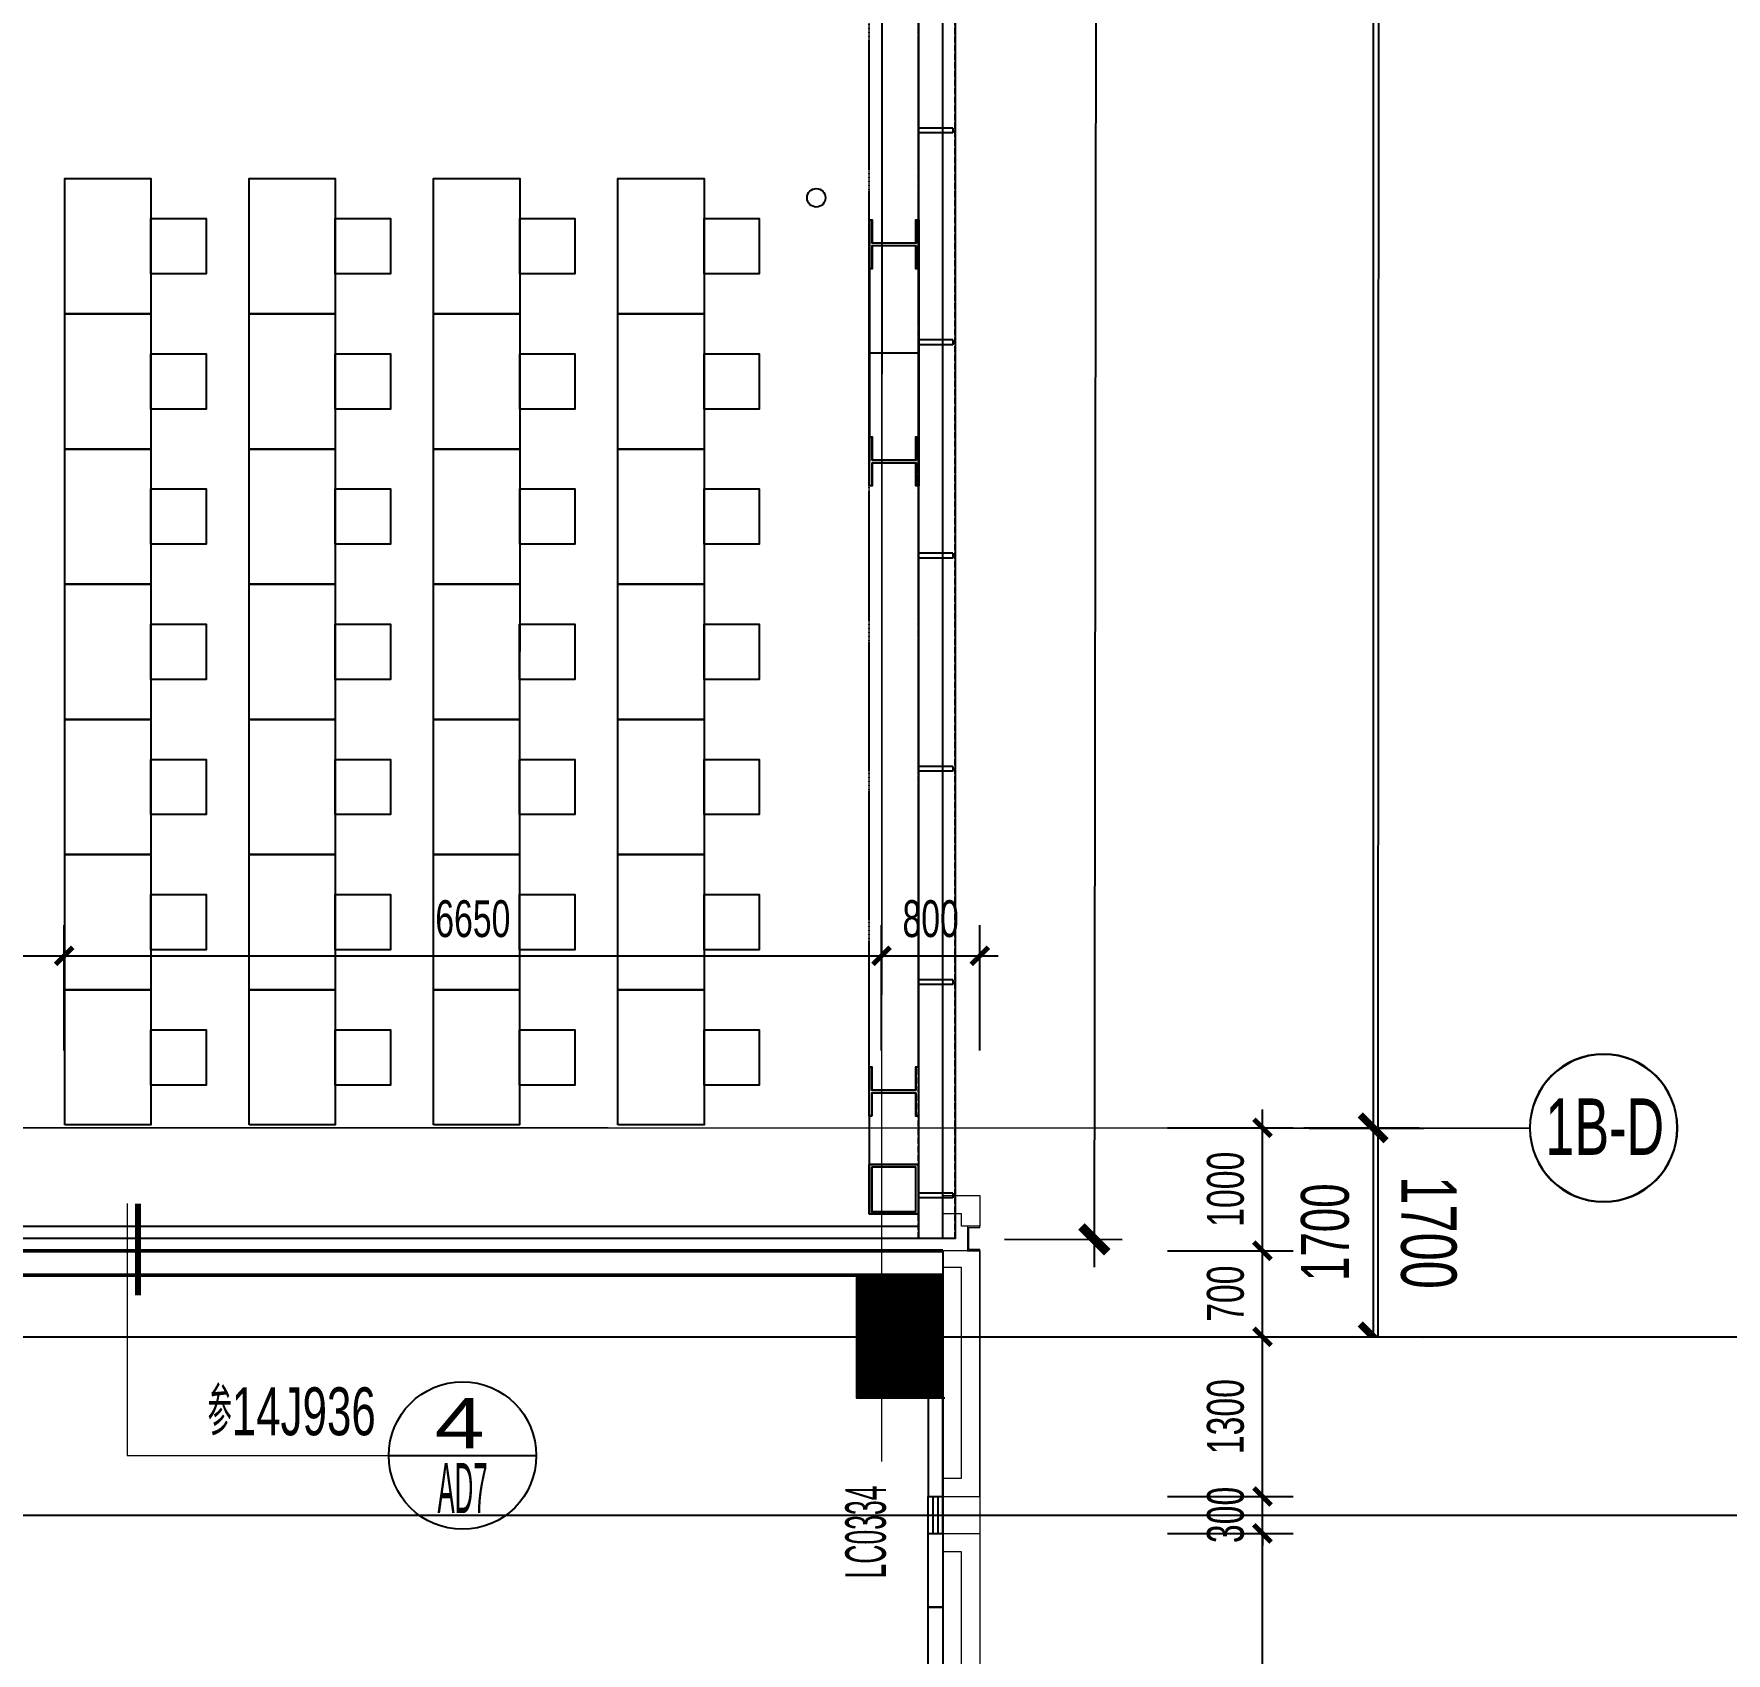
# Model space of a CAD drawing. Header units: millimetres. Extents: x 285006 to 3037698, y -2820855 to 192241.
# Drawn here: x 1251770 to 1265540, y 50391 to 63568 of the extents above; entities that cross this region are included whole.
import ezdxf
from ezdxf.enums import TextEntityAlignment as Align
from ezdxf.xclip import XClip

# ---------------------------------------------------------------- set-up
doc = ezdxf.new("R2010")
doc.units = ezdxf.units.MM
doc.header["$XCLIPFRAME"] = 2
doc.header["$PDMODE"] = 35
doc.header["$PDSIZE"] = -0.1
for name, pattern in [('1#B-6F$0$DOTE', [2.42, 2, -0.2, 0.02, -0.2]), ('1#C-6F$0$ACAD_ISO04W100', [30, 24, -3, 0, -3]), ('1#C-6F$0$CONTINOUS', [0]), ('1#C-6F$0$DASH', [0.35, 0.25, -0.1]), ('1#C-6F$0$DASHED2', [0.375, 0.25, -0.125]), ('1#C-6F$0$DOTE', [2.42, 2, -0.2, 0.02, -0.2]), ('DASH', [0.35, 0.25, -0.1]), ('WALL-1C-6F-1$0$CONTINOUS', [0])]:
    doc.linetypes.add(name, pattern=pattern)
for name, color, linetype, lineweight in [('1#B-6F$0$A-ANNO-GRID', 10, '1#B-6F$0$DOTE', 18), ('1#B-6F$0$A-ANNO-GRID-DIMS', 117, 'Continuous', 18), ('1#B-6F$0$A-ANNO-SYMB', 4, 'Continuous', 25), ('1#B-6F$0$A-ANNO-TEXT', 7, 'Continuous', 25), ('1#B-6F$0$A-SHET-TEXT', 7, 'Continuous', 25), ('1#C-6F$0$A-ANNO-GRID', 10, '1#C-6F$0$DOTE', 18), ('1#C-6F$0$A-ANNO-GRID-DIMS', 117, 'Continuous', 18), ('1#C-6F$0$A-ANNO-SYMB', 4, 'Continuous', 25), ('1#C-6F$0$A-ANNO-TEXT', 7, 'Continuous', 25), ('1#C-6F$0$A-SHET-TEXT', 7, 'Continuous', 25), ('DIM-1B-6F$0$A-ANNO-DIMS', 73, 'Continuous', 18), ('DOOR-1B-IDEN-6F$0$A-DOOR-IDEN', 7, 'Continuous', 25), ('EXWALL-1B-6F$0$A-FLOR-UNDR', 11, 'Continuous', 18), ('EXWALL-1B-6F$0$A-SECT-MOLD1', 1, 'Continuous', 15), ('EXWALL-1B-6F$0$A-WALL-STON', 31, 'Continuous', 18), ('WALL-1A1B-6F$0$A-WALL', 2, 'Continuous', 50), ('WALL-1C-6F-1$0$A-FLOR-UNDR', 11, 'Continuous', 18), ('WALL-1C-6F-1$0$A-WALL-GLAZ', 142, 'Continuous', 18), ('板边洞口-1C-6F$0$A-HOLE', 5, 'Continuous', 25), ('索引-1A1B-6F1$0$A-ANNO-BREA', 13, 'Continuous', 18), ('索引-1A1B-6F1$0$A-ANNO-SYMB', 4, 'Continuous', 25), ('索引-1A1B-6F1$0$A-ANNO-TEXT', 7, 'Continuous', 25)]:
    doc.layers.add(name, color=color, linetype=linetype, lineweight=lineweight)
for name, color, linetype in [('1#C-6F$0$0-XREF', 7, 'Continuous'), ('1#C-6F$0$0YG', 120, '1#C-6F$0$ACAD_ISO04W100'), ('1#C-6F$0$A-WALL', 2, 'Continuous'), ('1#C-6F$0$S-W-BEAMLINE', 4, '1#C-6F$0$DASHED2'), ('4玻璃幕墙', 1, 'Continuous'), ('6铝型材', 8, 'Continuous'), ('COL-1A1B-4~12$0$S-PUB-COL', 6, 'Continuous'), ('COL-1A1B-4~12$0$S-PUB-COLHATCH', 8, 'Continuous'), ('FURN-1C-7F$0$I-FURN', 252, 'Continuous'), ('WALL-1A1B-6F$0$A-DOOR', 142, 'Continuous'), ('WALL-地台', 8, 'Continuous'), ('索引-1A1B-6F1$0$PUB_SYMB_TEXT', 7, 'Continuous')]:
    doc.layers.add(name, color=color, linetype=linetype)
doc.layers.add('1#C-6F$0$20201221墙身范围', color=6, linetype='Continuous', plot=False)
doc.styles.add('1#B-6F$0$HYGB2014', font='hygbsz.shx', dxfattribs={"width": 0.7, "bigfont": 'hygbhz.shx'})
doc.styles.add('1#B-6F$0$STANDARD', font='hygbsz.shx', dxfattribs={"width": 0.7, "bigfont": 'hygbhz.shx'})
doc.styles.add('1#C-6F$0$GPSHT', font='', dxfattribs={"width": 0.8})
doc.styles.add('1#C-6F$0$HYGB2014', font='hygbsz.shx', dxfattribs={"width": 0.7, "bigfont": 'hygbhz.shx'})
doc.styles.add('1#C-6F$0$HYGBSZ', font='hygbsz', dxfattribs={"width": 0.7, "bigfont": 'hygbhz'})
doc.styles.add('1#C-6F$0$Standard', font='gbenor.shx', dxfattribs={"bigfont": 'gbcbig.shx'})
doc.styles.add('DIM-1B-6F$0$HYGB2014', font='hygbsz.shx', dxfattribs={"width": 0.7, "bigfont": 'hygbhz.shx'})
doc.styles.add('DOOR-1B-IDEN-6F$0$HYGB2014', font='hygbsz.shx', dxfattribs={"width": 0.7, "bigfont": 'hygbhz.shx'})
doc.styles.add('索引-1A1B-6F1$0$COMP', font='COMPLEX.shx', dxfattribs={"bigfont": 'hztxt'})
doc.styles.add('索引-1A1B-6F1$0$HYGB2014', font='hygbsz.shx', dxfattribs={"width": 0.7, "bigfont": 'hygbhz.shx'})
doc.styles.get('1#C-6F$0$GPSHT').set_extended_font_data('SimSun')
doc.linetypes.add('1#C-6F$0$HY_LINE', pattern='A,1,-0.08,["HY",1#C-6F$0$GPSHT,S=0.1,R=0,X=-0.05,Y=-0.05],-0.15', length=1.23)
doc.dimstyles.new('1#B-6F$0$HYDIMN150', dxfattribs={"dimscale": 1.5, "dimtxt": 300, "dimasz": 1, "dimexe": 250, "dimexo": 300, "dimgap": 0, "dimtad": 0, "dimdec": 0, "dimzin": 0, "dimdsep": 46, "dimtxsty": '1#B-6F$0$HYGB2014', "dimblk": '1#B-6F$0$_ArchTick', "dimcen": 0.09, "dimclrt": 7, "dimazin": 0, "dimtfac": 1, "dimtdec": 0, "dimtix": 1, "dimtmove": 2, "dimatfit": 3, "dimfxl": 1, "dimtvp": 1, "dimtolj": 1, "dimtzin": 0, "dimarcsym": 0})
doc.dimstyles.new('1#C-6F$0$DIMN150', dxfattribs={"dimscale": 1.5, "dimtxt": 260, "dimasz": 100, "dimexe": 150, "dimexo": 300, "dimgap": 100, "dimtad": 0, "dimdec": 0, "dimzin": 0, "dimdsep": 46, "dimtxsty": '1#C-6F$0$HYGBSZ', "dimblk": '1#C-6F$0$_ArchTick', "dimcen": 0.09, "dimdle": 150, "dimclrd": 256, "dimclre": 256, "dimclrt": 7, "dimazin": 0, "dimtfac": 1, "dimtdec": 0, "dimtix": 1, "dimtmove": 2, "dimatfit": 3, "dimldrblk": '1#C-6F$0$_ArchTick', "dimfxl": 250, "dimtvp": 1, "dimtolj": 1, "dimtzin": 0, "dimarcsym": 0})
doc.dimstyles.new('1#C-6F$0$HYDIMN150', dxfattribs={"dimscale": 1.5, "dimtxt": 300, "dimasz": 1, "dimexe": 250, "dimexo": 300, "dimgap": 0, "dimtad": 0, "dimdec": 0, "dimzin": 0, "dimdsep": 46, "dimtxsty": '1#C-6F$0$HYGB2014', "dimblk": '1#C-6F$0$_ArchTick', "dimcen": 0.09, "dimclrt": 7, "dimazin": 0, "dimtfac": 1, "dimtdec": 0, "dimtix": 1, "dimtmove": 2, "dimatfit": 3, "dimfxl": 1, "dimtvp": 1, "dimtolj": 1, "dimtzin": 0, "dimarcsym": 0})
doc.dimstyles.new('DIM-1B-6F$0$DIMN', dxfattribs={"dimtxt": 300, "dimasz": 100, "dimexe": 250, "dimexo": 300, "dimgap": 0, "dimtad": 0, "dimdec": 0, "dimzin": 0, "dimdsep": 46, "dimtxsty": 'DIM-1B-6F$0$HYGB2014', "dimblk": 'DIM-1B-6F$0$_archtick', "dimcen": 0.09, "dimdle": 150, "dimclrt": 7, "dimazin": 0, "dimtfac": 1, "dimtdec": 0, "dimtix": 1, "dimtmove": 2, "dimatfit": 3, "dimfxl": 1, "dimtvp": 1, "dimtolj": 1, "dimtzin": 0, "dimarcsym": 0})

# ---------------------------------------------------------------- blocks, each defined once
blk = doc.blocks.new('结构留洞-1#AB-6F')
at = {"layer": 'Defpoints'}
blk.add_lwpolyline([(91100, 20900), (103000, 20900), (103000, 20800), (107150, 20800), (107150, 21100), (120900, 21100), (120900, 20900), (120900, 20900), (120900, -500), (120200, -500), (120200, -400), (111750, -400), (111750, -500), (111050, -500), (111050, -400), (102753, -400), (102753, -500), (102050, -500)], dxfattribs=at)
blk = doc.blocks.new('EXWALL-1B-6F')
at = {"layer": 'EXWALL-1B-6F$0$A-FLOR-UNDR'}
blk.add_lwpolyline([(98388935, 18768822), (98388935, 18747022)], dxfattribs=at)
at = {"layer": 'EXWALL-1B-6F$0$A-SECT-MOLD1'}
blk.add_lwpolyline([(98388935, 18768832), (98388845, 18768832), (98388845, 18769012), (98388935, 18769012), (98388935, 18769022), (98388835, 18769022), (98388835, 18768822), (98388935, 18768822)], close=True, dxfattribs=at)
at = {"layer": 'EXWALL-1B-6F$0$A-WALL-STON'}
for points in [[(98388635, 18769272), (98388935, 18769272), (98388935, 18769022), (98388785, 18769022), (98388785, 18769122), (98388635, 18769122)], [(98388635, 18763472), (98388785, 18763472), (98388785, 18766372), (98388635, 18766372), (98388635, 18766522), (98388935, 18766522), (98388935, 18763322), (98388635, 18763322)]]:
    blk.add_lwpolyline(points, close=True, dxfattribs=at)
for points in [[(98388635, 18766822), (98388935, 18766822), (98388935, 18768822), (98388635, 18768822)], [(98388635, 18766972), (98388785, 18766972), (98388785, 18768685), (98388635, 18768685)]]:
    blk.add_lwpolyline(points, dxfattribs=at)
blk = doc.blocks.new('COL-1A1B-4~12')
at = {"layer": 'COL-1A1B-4~12$0$S-PUB-COLHATCH'}
h = blk.add_hatch(dxfattribs=at)
h.set_pattern_fill('ANSI31', color=256)
h.set_pattern_definition([(45, (121936.15705, 5250.88745), (-0.08838834764832, 0.08838834764832), [])])
h.paths.add_polyline_path([(98387935, 18767622), (98388635, 18767622), (98388635, 18768622), (98387935, 18768622)])
at = {"layer": 'COL-1A1B-4~12$0$S-PUB-COL'}
blk.add_lwpolyline([(98387935, 18768622), (98388635, 18768622), (98388635, 18767622), (98387935, 18767622)], close=True, dxfattribs=at)
blk = doc.blocks.new('1#B-6F$0$_axiso')
blk.add_circle((0, 0), 0.5)
at = {"layer": '1#B-6F$0$A-SHET-TEXT', "style": '1#B-6F$0$STANDARD', "width": 2.471841}
blk.add_attdef('A', text='', height=0.38, dxfattribs=at).set_placement((-0.41, -0.181), (0.395, -0.181), align=Align.FIT)
blk = doc.blocks.new('1#B-6F$0$_ArchTick')
at = {"const_width": 0.4}
blk.add_lwpolyline([(-0.7, -0.7), (0.7, 0.7)], dxfattribs=at)
blk = doc.blocks.new('*D621')
at = {"layer": '1#B-6F$0$A-ANNO-GRID-DIMS', "color": 0, "lineweight": -2, "transparency": 16777216}
for p, q in [((3436, 52600), (4375, 52600)), ((4000, 52600), (4000, 0)), ((3809, 0), (4375, 0))]:
    blk.add_line(p, q, dxfattribs=at)
at = {"layer": 'Defpoints', "color": 0, "transparency": 16777216}
for p in [(2986, 52600), (3359, 0), (4000, 0)]:
    blk.add_point(p, dxfattribs=at)
at = {"layer": '1#B-6F$0$A-ANNO-GRID-DIMS', "color": 0, "lineweight": -2, "transparency": 16777216, "xscale": 150, "yscale": 150, "zscale": 150}
for p, rotation in [((4000, 52600), 90), ((4000, 0), 270)]:
    blk.add_blockref('1#B-6F$0$_ArchTick', p, dxfattribs=dict(at, rotation=rotation))
at = {"layer": '1#B-6F$0$A-ANNO-GRID-DIMS', "color": 7, "lineweight": -3, "transparency": 16777216, "insert": (3610, 26300), "char_height": 390, "attachment_point": 5, "rotation": 90, "style": '1#B-6F$0$HYGB2014'}
blk.add_mtext('\\A1;52600', dxfattribs=at)
blk = doc.blocks.new('*D625')
at = {"layer": '1#B-6F$0$A-ANNO-GRID-DIMS', "color": 0, "lineweight": -2, "transparency": 16777216}
for p, q in [((3436, 0), (4375, 0)), ((4000, 0), (4000, -1700)), ((3809, -1700), (4375, -1700))]:
    blk.add_line(p, q, dxfattribs=at)
at = {"layer": 'Defpoints', "color": 0, "transparency": 16777216}
for p in [(2986, 0), (3359, -1700), (4000, -1700)]:
    blk.add_point(p, dxfattribs=at)
at = {"layer": '1#B-6F$0$A-ANNO-GRID-DIMS', "color": 0, "lineweight": -2, "transparency": 16777216, "xscale": 150, "yscale": 150, "zscale": 150}
for p, rotation in [((4000, 0), 90), ((4000, -1700), 270)]:
    blk.add_blockref('1#B-6F$0$_ArchTick', p, dxfattribs=dict(at, rotation=rotation))
at = {"layer": '1#B-6F$0$A-ANNO-GRID-DIMS', "color": 7, "lineweight": -3, "transparency": 16777216, "insert": (3610, -850), "char_height": 390, "attachment_point": 5, "rotation": 90, "style": '1#B-6F$0$HYGB2014'}
blk.add_mtext('\\A1;1700', dxfattribs=at)
blk = doc.blocks.new('DIM-1B-6F$0$_archtick')
at = {"const_width": 0.4}
blk.add_lwpolyline([(-0.7, -0.7), (0.7, 0.7)], dxfattribs=at)
blk = doc.blocks.new('*D987')
at = {"layer": 'Defpoints', "color": 0, "transparency": 16777216}
for p in [(1252017, 56066), (1250517, 54995), (1252017, 54995)]:
    blk.add_point(p, dxfattribs=at)
at = {"layer": 'DIM-1B-6F$0$A-ANNO-DIMS', "color": 0, "lineweight": -2, "transparency": 16777216}
for p, q in [((1250517, 55295), (1250517, 56316)), ((1252017, 55295), (1252017, 56316)), ((1250367, 56066), (1252167, 56066))]:
    blk.add_line(p, q, dxfattribs=at)
at = {"layer": 'DIM-1B-6F$0$A-ANNO-DIMS', "color": 0, "lineweight": -2, "transparency": 16777216, "xscale": 100, "yscale": 100, "zscale": 100, "rotation": 180}
blk.add_blockref('DIM-1B-6F$0$_archtick', (1250517, 56066), dxfattribs=at)
at = {"layer": 'DIM-1B-6F$0$A-ANNO-DIMS', "color": 0, "lineweight": -2, "transparency": 16777216, "xscale": 100, "yscale": 100, "zscale": 100}
blk.add_blockref('DIM-1B-6F$0$_archtick', (1252017, 56066), dxfattribs=at)
at = {"layer": 'DIM-1B-6F$0$A-ANNO-DIMS', "color": 7, "transparency": 16777216, "insert": (1251267, 56366), "char_height": 300, "attachment_point": 5, "style": 'DIM-1B-6F$0$HYGB2014'}
blk.add_mtext('\\A1;1500', dxfattribs=at)
blk = doc.blocks.new('*D988')
at = {"layer": 'Defpoints', "color": 0, "transparency": 16777216}
for p in [(1258667, 56066), (1252017, 54995), (1258667, 54995)]:
    blk.add_point(p, dxfattribs=at)
at = {"layer": 'DIM-1B-6F$0$A-ANNO-DIMS', "color": 0, "lineweight": -2, "transparency": 16777216}
for p, q in [((1252017, 55295), (1252017, 56316)), ((1258667, 55295), (1258667, 56316)), ((1251867, 56066), (1258817, 56066))]:
    blk.add_line(p, q, dxfattribs=at)
at = {"layer": 'DIM-1B-6F$0$A-ANNO-DIMS', "color": 0, "lineweight": -2, "transparency": 16777216, "xscale": 100, "yscale": 100, "zscale": 100, "rotation": 180}
blk.add_blockref('DIM-1B-6F$0$_archtick', (1252017, 56066), dxfattribs=at)
at = {"layer": 'DIM-1B-6F$0$A-ANNO-DIMS', "color": 0, "lineweight": -2, "transparency": 16777216, "xscale": 100, "yscale": 100, "zscale": 100}
blk.add_blockref('DIM-1B-6F$0$_archtick', (1258667, 56066), dxfattribs=at)
at = {"layer": 'DIM-1B-6F$0$A-ANNO-DIMS', "color": 7, "transparency": 16777216, "insert": (1255342, 56366), "char_height": 300, "attachment_point": 5, "style": 'DIM-1B-6F$0$HYGB2014'}
blk.add_mtext('\\A1;6650', dxfattribs=at)
blk = doc.blocks.new('*D989')
at = {"layer": 'Defpoints', "color": 0, "transparency": 16777216}
for p in [(1259467, 56066), (1258667, 54995), (1259467, 54995)]:
    blk.add_point(p, dxfattribs=at)
at = {"layer": 'DIM-1B-6F$0$A-ANNO-DIMS', "color": 0, "lineweight": -2, "transparency": 16777216}
for p, q in [((1258667, 55295), (1258667, 56316)), ((1259467, 55295), (1259467, 56316)), ((1258517, 56066), (1259617, 56066))]:
    blk.add_line(p, q, dxfattribs=at)
at = {"layer": 'DIM-1B-6F$0$A-ANNO-DIMS', "color": 0, "lineweight": -2, "transparency": 16777216, "xscale": 100, "yscale": 100, "zscale": 100, "rotation": 180}
blk.add_blockref('DIM-1B-6F$0$_archtick', (1258667, 56066), dxfattribs=at)
at = {"layer": 'DIM-1B-6F$0$A-ANNO-DIMS', "color": 0, "lineweight": -2, "transparency": 16777216, "xscale": 100, "yscale": 100, "zscale": 100}
blk.add_blockref('DIM-1B-6F$0$_archtick', (1259467, 56066), dxfattribs=at)
at = {"layer": 'DIM-1B-6F$0$A-ANNO-DIMS', "color": 7, "transparency": 16777216, "insert": (1259067, 56366), "char_height": 300, "attachment_point": 5, "style": 'DIM-1B-6F$0$HYGB2014'}
blk.add_mtext('\\A1;800', dxfattribs=at)
blk = doc.blocks.new('*D1002')
at = {"layer": 'Defpoints', "color": 0, "transparency": 16777216}
for p in [(1260694, 51366), (1261767, 51366), (1260694, 48166)]:
    blk.add_point(p, dxfattribs=at)
at = {"layer": 'DIM-1B-6F$0$A-ANNO-DIMS', "color": 0, "lineweight": -2, "transparency": 16777216}
for p, q in [((1261767, 48016), (1261767, 51516)), ((1260994, 51366), (1262017, 51366)), ((1260994, 48166), (1262017, 48166))]:
    blk.add_line(p, q, dxfattribs=at)
at = {"layer": 'DIM-1B-6F$0$A-ANNO-DIMS', "color": 0, "lineweight": -2, "transparency": 16777216, "xscale": 100, "yscale": 100, "zscale": 100}
for p, rotation in [((1261767, 51366), 90), ((1261767, 48166), 270)]:
    blk.add_blockref('DIM-1B-6F$0$_archtick', p, dxfattribs=dict(at, rotation=rotation))
at = {"layer": 'DIM-1B-6F$0$A-ANNO-DIMS', "color": 7, "transparency": 16777216, "insert": (1261467, 49766), "char_height": 300, "attachment_point": 5, "rotation": 90, "style": 'DIM-1B-6F$0$HYGB2014'}
blk.add_mtext('\\A1;3200', dxfattribs=at)
blk = doc.blocks.new('*D1003')
at = {"layer": 'Defpoints', "color": 0, "transparency": 16777216}
for p in [(1260694, 51666), (1261767, 51666), (1260694, 51366)]:
    blk.add_point(p, dxfattribs=at)
at = {"layer": 'DIM-1B-6F$0$A-ANNO-DIMS', "color": 0, "lineweight": -2, "transparency": 16777216}
for p, q in [((1260994, 51666), (1262017, 51666)), ((1261767, 51666), (1261767, 51766)), ((1261767, 51366), (1261767, 51666)), ((1260994, 51366), (1262017, 51366)), ((1261767, 51366), (1261767, 51266))]:
    blk.add_line(p, q, dxfattribs=at)
at = {"layer": 'DIM-1B-6F$0$A-ANNO-DIMS', "color": 0, "lineweight": -2, "transparency": 16777216, "xscale": 100, "yscale": 100, "zscale": 100}
for p, rotation in [((1261767, 51666), 270), ((1261767, 51366), 90)]:
    blk.add_blockref('DIM-1B-6F$0$_archtick', p, dxfattribs=dict(at, rotation=rotation))
at = {"layer": 'DIM-1B-6F$0$A-ANNO-DIMS', "color": 7, "transparency": 16777216, "insert": (1261467, 51516), "char_height": 300, "attachment_point": 5, "rotation": 90, "style": 'DIM-1B-6F$0$HYGB2014'}
blk.add_mtext('\\A1;300', dxfattribs=at)
blk = doc.blocks.new('*D1004')
at = {"layer": 'Defpoints', "color": 0, "transparency": 16777216}
for p in [(1260694, 52966), (1261767, 52966), (1260694, 51666)]:
    blk.add_point(p, dxfattribs=at)
at = {"layer": 'DIM-1B-6F$0$A-ANNO-DIMS', "color": 0, "lineweight": -2, "transparency": 16777216}
for p, q in [((1261767, 51516), (1261767, 53116)), ((1260994, 52966), (1262017, 52966)), ((1260994, 51666), (1262017, 51666))]:
    blk.add_line(p, q, dxfattribs=at)
at = {"layer": 'DIM-1B-6F$0$A-ANNO-DIMS', "color": 0, "lineweight": -2, "transparency": 16777216, "xscale": 100, "yscale": 100, "zscale": 100}
for p, rotation in [((1261767, 52966), 90), ((1261767, 51666), 270)]:
    blk.add_blockref('DIM-1B-6F$0$_archtick', p, dxfattribs=dict(at, rotation=rotation))
at = {"layer": 'DIM-1B-6F$0$A-ANNO-DIMS', "color": 7, "transparency": 16777216, "insert": (1261467, 52316), "char_height": 300, "attachment_point": 5, "rotation": 90, "style": 'DIM-1B-6F$0$HYGB2014'}
blk.add_mtext('\\A1;1300', dxfattribs=at)
blk = doc.blocks.new('*D1005')
at = {"layer": 'Defpoints', "color": 0, "transparency": 16777216}
for p in [(1260694, 53666), (1261767, 53666), (1260694, 52966)]:
    blk.add_point(p, dxfattribs=at)
at = {"layer": 'DIM-1B-6F$0$A-ANNO-DIMS', "color": 0, "lineweight": -2, "transparency": 16777216}
for p, q in [((1261767, 52816), (1261767, 53816)), ((1260994, 53666), (1262017, 53666)), ((1260994, 52966), (1262017, 52966))]:
    blk.add_line(p, q, dxfattribs=at)
at = {"layer": 'DIM-1B-6F$0$A-ANNO-DIMS', "color": 0, "lineweight": -2, "transparency": 16777216, "xscale": 100, "yscale": 100, "zscale": 100}
for p, rotation in [((1261767, 53666), 90), ((1261767, 52966), 270)]:
    blk.add_blockref('DIM-1B-6F$0$_archtick', p, dxfattribs=dict(at, rotation=rotation))
at = {"layer": 'DIM-1B-6F$0$A-ANNO-DIMS', "color": 7, "transparency": 16777216, "insert": (1261467, 53316), "char_height": 300, "attachment_point": 5, "rotation": 90, "style": 'DIM-1B-6F$0$HYGB2014'}
blk.add_mtext('\\A1;700', dxfattribs=at)
blk = doc.blocks.new('*D1006')
at = {"layer": 'Defpoints', "color": 0, "transparency": 16777216}
for p in [(1260694, 54666), (1261767, 54666), (1260694, 53666)]:
    blk.add_point(p, dxfattribs=at)
at = {"layer": 'DIM-1B-6F$0$A-ANNO-DIMS', "color": 0, "lineweight": -2, "transparency": 16777216}
for p, q in [((1261767, 53516), (1261767, 54816)), ((1260994, 54666), (1262017, 54666)), ((1260994, 53666), (1262017, 53666))]:
    blk.add_line(p, q, dxfattribs=at)
at = {"layer": 'DIM-1B-6F$0$A-ANNO-DIMS', "color": 0, "lineweight": -2, "transparency": 16777216, "xscale": 100, "yscale": 100, "zscale": 100}
for p, rotation in [((1261767, 54666), 90), ((1261767, 53666), 270)]:
    blk.add_blockref('DIM-1B-6F$0$_archtick', p, dxfattribs=dict(at, rotation=rotation))
at = {"layer": 'DIM-1B-6F$0$A-ANNO-DIMS', "color": 7, "transparency": 16777216, "insert": (1261467, 54166), "char_height": 300, "attachment_point": 5, "rotation": 90, "style": 'DIM-1B-6F$0$HYGB2014'}
blk.add_mtext('\\A1;1000', dxfattribs=at)
blk = doc.blocks.new('索引-1A1B-6F1$0$_index')
blk.add_line((-0.5, 0), (0.5, 0))
blk.add_circle((0, 0), 0.5)
at = {"layer": '索引-1A1B-6F1$0$PUB_SYMB_TEXT', "style": '索引-1A1B-6F1$0$COMP'}
for tag, width, p, p2 in [('1', 2.333333, (-0.17, 0.05), (0.17, 0.05)), ('-', 1.166667, (-0.17, -0.39), (0.17, -0.39))]:
    blk.add_attdef(tag, text='', height=0.34, dxfattribs=dict(at, width=width)).set_placement(p, p2, align=Align.FIT)
blk = doc.blocks.new('索引-1A1B-6F1')
at = {"layer": '索引-1A1B-6F1$0$A-ANNO-BREA'}
for p, q in [((98381998, 18769205), (98381998, 18767155)), ((98381998, 18767155), (98384332, 18767155))]:
    blk.add_line(p, q, dxfattribs=at)
at = {"layer": '索引-1A1B-6F1$0$A-ANNO-BREA', "const_width": 50}
blk.add_lwpolyline([(98382086, 18768460), (98382086, 18769205)], dxfattribs=at)
at = {"layer": '索引-1A1B-6F1$0$A-ANNO-SYMB', "lineweight": -3}
ref = blk.add_blockref('索引-1A1B-6F1$0$_index', (98384726, 18767155), dxfattribs=dict(at, xscale=1200, yscale=1200, zscale=1200))
ref.add_attrib('1', '4', dxfattribs={"layer": '索引-1A1B-6F1$0$A-ANNO-TEXT', "height": 408, "style": '索引-1A1B-6F1$0$HYGB2014', "width": 1.4}).set_placement((98384499, 18767215), (98384907, 18767215), align=Align.FIT)
ref.add_attrib('-', 'AD7', dxfattribs={"layer": '索引-1A1B-6F1$0$A-ANNO-TEXT', "height": 408, "style": '索引-1A1B-6F1$0$HYGB2014', "width": 0.368421}).set_placement((98384522, 18766687), (98384930, 18766687), align=Align.FIT)
at = {"layer": '索引-1A1B-6F1$0$A-ANNO-TEXT', "style": '索引-1A1B-6F1$0$HYGB2014', "width": 0.7}
blk.add_text('参14J936', height=390, dxfattribs=at).set_placement((98384020, 18767203), align=Align.BOTTOM_RIGHT)
blk = doc.blocks.new('DOOR-1B-IDEN-6F')
at = {"layer": 'DOOR-1B-IDEN-6F$0$A-DOOR-IDEN', "style": 'DOOR-1B-IDEN-6F$0$HYGB2014', "width": 0.5}
blk.add_text('LC0334', height=330, rotation=90, dxfattribs=at).set_placement((98388005, 18766155), align=Align.MIDDLE_LEFT)
blk = doc.blocks.new('1#C-6F$0$_axiso')
blk.add_circle((0, 0), 0.5)
at = {"layer": '1#C-6F$0$A-SHET-TEXT', "style": '1#C-6F$0$Standard', "width": 2.471841}
blk.add_attdef('A', text='', height=0.38, dxfattribs=at).set_placement((-0.41, -0.181), (0.395, -0.181), align=Align.FIT)
blk = doc.blocks.new('1#C-6F$0$_ArchTick')
at = {"const_width": 0.5}
blk.add_lwpolyline([(-0.7, -0.7), (0.7, 0.7)], dxfattribs=at)
blk = doc.blocks.new('*D550')
at = {"layer": '1#C-6F$0$A-ANNO-GRID-DIMS', "color": 0, "lineweight": -2, "transparency": 16777216}
for p, q in [((3479, 52600), (4413, 52600)), ((4038, 52600), (4038, 0)), ((3479, 0), (4413, 0))]:
    blk.add_line(p, q, dxfattribs=at)
at = {"layer": 'Defpoints', "color": 0, "transparency": 16777216}
for p in [(3029, 52600), (3029, 0), (4038, 0)]:
    blk.add_point(p, dxfattribs=at)
at = {"layer": '1#C-6F$0$A-ANNO-GRID-DIMS', "color": 0, "lineweight": -2, "transparency": 16777216, "xscale": 1.5, "yscale": 1.5, "zscale": 1.5}
for p, rotation in [((4038, 52600), 90), ((4038, 0), 270)]:
    blk.add_blockref('1#C-6F$0$_ArchTick', p, dxfattribs=dict(at, rotation=rotation))
at = {"layer": '1#C-6F$0$A-ANNO-GRID-DIMS', "color": 7, "lineweight": -3, "transparency": 16777216, "insert": (4450, 26300), "char_height": 450, "attachment_point": 5, "rotation": 270, "style": '1#C-6F$0$HYGB2014'}
blk.add_mtext('\\A1;52600', dxfattribs=at)
blk = doc.blocks.new('*D551')
at = {"layer": '1#C-6F$0$A-ANNO-GRID-DIMS', "color": 0, "lineweight": -2, "transparency": 16777216}
for p, q in [((3479, 0), (4413, 0)), ((4038, 0), (4038, -1700)), ((3479, -1700), (4413, -1700))]:
    blk.add_line(p, q, dxfattribs=at)
at = {"layer": 'Defpoints', "color": 0, "transparency": 16777216}
for p in [(3029, 0), (3029, -1700), (4038, -1700)]:
    blk.add_point(p, dxfattribs=at)
at = {"layer": '1#C-6F$0$A-ANNO-GRID-DIMS', "color": 0, "lineweight": -2, "transparency": 16777216, "xscale": 1.5, "yscale": 1.5, "zscale": 1.5}
for p, rotation in [((4038, 0), 90), ((4038, -1700), 270)]:
    blk.add_blockref('1#C-6F$0$_ArchTick', p, dxfattribs=dict(at, rotation=rotation))
at = {"layer": '1#C-6F$0$A-ANNO-GRID-DIMS', "color": 7, "lineweight": -3, "transparency": 16777216, "insert": (4450, -850), "char_height": 450, "attachment_point": 5, "rotation": 270, "style": '1#C-6F$0$HYGB2014'}
blk.add_mtext('\\A1;1700', dxfattribs=at)
blk = doc.blocks.new('1#C-6F$0$A$C346419F8')
at = {"layer": '1#C-6F$0$S-W-BEAMLINE', "color": 6, "linetype": '1#C-6F$0$CONTINOUS'}
for points in [[(0, 400), (0, 0), (400, 0), (400, 400)], [(20, 380), (20, 20), (380, 20), (380, 380)]]:
    blk.add_lwpolyline(points, close=True, dxfattribs=at)
blk = doc.blocks.new('1#C-6F$0$A$C13D20D7F')
at = {"layer": '1#C-6F$0$S-W-BEAMLINE', "color": 6, "linetype": '1#C-6F$0$CONTINOUS'}
blk.add_lwpolyline([(380, 200), (20, 200), (20, 13), (0, 13), (0, 413), (20, 413), (20, 225), (380, 225), (380, 413), (400, 413), (400, 13), (380, 13)], close=True, dxfattribs=at)
blk = doc.blocks.new('*D1018')
at = {"layer": '1#C-6F$0$20201221墙身范围', "lineweight": -2, "transparency": 16777216}
for p, q in [((1260399, 53533), (1260432, 75955)), ((1259700, 75731), (1260656, 75730)), ((1259667, 53759), (1260624, 53758))]:
    blk.add_line(p, q, dxfattribs=at)
at = {"layer": 'Defpoints', "color": 0, "transparency": 16777216}
for p in [(1259250, 75732, 0), (1260431, 75730), (1259217, 53760, 0)]:
    blk.add_point(p, dxfattribs=at)
at = {"layer": '1#C-6F$0$20201221墙身范围', "lineweight": -2, "transparency": 16777216, "xscale": 150, "yscale": 150, "zscale": 150}
for p, rotation in [((1260431, 75730), 89.91620037919658), ((1260399, 53758), 269.9162003791965)]:
    blk.add_blockref('1#C-6F$0$_ArchTick', p, dxfattribs=dict(at, rotation=rotation))
at = {"layer": '1#C-6F$0$20201221墙身范围', "color": 7, "transparency": 16777216, "insert": (1259919, 64745), "char_height": 375, "attachment_point": 5, "rotation": 89.9162, "style": '1#C-6F$0$HYGBSZ'}
blk.add_mtext('\\A1;{\\fSimSun|b0|i0|c134|p2;\\W0.7;参墙身14}', dxfattribs=at)
blk = doc.blocks.new('A$C008C76B7')
at = {"color": 1}
blk.add_lwpolyline([(45714, -600), (45580, -600), (45580, -1400), (45700, -1400), (45700, -600)], dxfattribs=at)
for points in [[(45640, -1700), (45700, -1700), (45700, -2300), (45580, -2300), (45580, -1700)], [(45640, -2300), (45700, -2300), (45700, -2900), (45580, -2900), (45580, -2300)]]:
    blk.add_lwpolyline(points, close=True, dxfattribs=at)
blk = doc.blocks.new('WALL-1C-6F-1$0$mullion_____')
at = {"layer": '6铝型材'}
for p, q in [((-36798, -1713), (-36798, -1433)), ((-36798, -1433), (-36758, -1433)), ((-36758, -1713), (-36758, -1433)), ((-36798, -1713), (-36758, -1713)), ((-36778, -1713), (-36778, -1733))]:
    blk.add_line(p, q, dxfattribs=at)
blk = doc.blocks.new('WALL-1C-6F-1')
at = {"layer": '4玻璃幕墙'}
blk.add_lwpolyline([(98388635, 18768923), (98388635, 18793313)], dxfattribs=at)
at = {"layer": 'WALL-1C-6F-1$0$A-FLOR-UNDR', "linetype": 'WALL-1C-6F-1$0$CONTINOUS', "lineweight": -3, "ltscale": 3}
blk.add_line((98375185, 18769022), (98388435, 18769022), dxfattribs=at)
at = {"layer": 'WALL-地台', "linetype": 'DASH', "ltscale": 200}
for points in [[(98388435, 18768923), (98388435, 18793313)], [(98388735, 18768923), (98388735, 18793333)]]:
    blk.add_lwpolyline(points, dxfattribs=at)
at = {"layer": 'WALL-1C-6F-1$0$A-WALL-GLAZ', "lineweight": -3, "xscale": -1, "rotation": 89.99999957281068}
for p in [(98387002, 18741160), (98387002, 18739437), (98387002, 18737701), (98387002, 18735966), (98387002, 18734230), (98387002, 18732494)]:
    blk.add_blockref('WALL-1C-6F-1$0$mullion_____', p, dxfattribs=at)
blk = doc.blocks.new('FURN-1C-7F$0$A$C16262FCD')
at = {"layer": 'FURN-1C-7F$0$I-FURN'}
for points in [[(-225, 700), (225, 700), (225, 1150), (-225, 1150)], [(-550, 0), (550, 0), (550, 700), (-550, 700)]]:
    blk.add_lwpolyline(points, close=True, dxfattribs=at)
blk = doc.blocks.new('A$C1E394068')
at = {"layer": 'FURN-1C-7F$0$I-FURN', "xscale": -0.9999999999999999, "rotation": 270}
for p in [(9789, -57478), (11289, -57478), (12789, -57478), (14289, -57478), (9789, -58578), (11289, -58578), (12789, -58578), (14289, -58578), (9789, -59678), (11289, -59678), (12789, -59678), (14289, -59678), (9789, -60778), (11289, -60778), (12789, -60778), (14289, -60778), (9789, -61878), (11289, -61878), (12789, -61878), (14289, -61878), (9789, -62978), (11289, -62978), (12789, -62978), (14289, -62978), (9789, -64078), (11289, -64078), (12789, -64078), (14289, -64078)]:
    blk.add_blockref('FURN-1C-7F$0$A$C16262FCD', p, dxfattribs=at)
blk = doc.blocks.new('1#B-6F$0$A$C465C26A5')
at = {"layer": '1#B-6F$0$A-ANNO-GRID', "ltscale": 1.5}
for p, q in [((0, 56496.4), (0, -2715.8)), ((-15865.9, 0), (5275, 0))]:
    blk.add_line(p, q, dxfattribs=at)
at = {"layer": '1#B-6F$0$A-ANNO-SYMB'}
ref = blk.add_blockref('1#B-6F$0$_axiso', (5875, 0), dxfattribs=dict(at, xscale=-1200, yscale=1200))
ref.add_attrib('A', '1B-D', dxfattribs={"layer": '1#B-6F$0$A-ANNO-TEXT', "height": 456, "style": '1#B-6F$0$HYGB2014', "width": 0.577833}).set_placement((5401, -217), (6367.1, -217), align=Align.FIT)
at = {"layer": '1#B-6F$0$A-ANNO-GRID-DIMS', "color": 117, "lineweight": -3}
for base, p1, p2, picture, middle in [((4000, 0), (2985.6, 52600), (3359.4, 0), '*D621', (3610, 26300)), ((4000, -1700), (2985.6, 0), (3359.4, -1700), '*D625', (3610, -850))]:
    dim = blk.add_linear_dim(base=base, p1=p1, p2=p2, angle=270, dimstyle='1#B-6F$0$HYDIMN150', override={"dimtxt": 260, "dimasz": 100}, dxfattribs=at)
    dim.commit()
    dim.dimension.update_dxf_attribs({"geometry": picture, "text_midpoint": middle})
blk = doc.blocks.new('1#C-6F$0$A$C465C26A5')
at = {"layer": '1#C-6F$0$A-ANNO-GRID', "ltscale": 1.5}
for p, q in [((0, 56496.4), (0, -2715.8)), ((-15865.9, 0), (5275, 0))]:
    blk.add_line(p, q, dxfattribs=at)
at = {"layer": '1#C-6F$0$A-ANNO-SYMB'}
ref = blk.add_blockref('1#C-6F$0$_axiso', (5875, 0), dxfattribs=dict(at, xscale=-1200, yscale=1200))
ref.add_attrib('A', '1B-D', dxfattribs={"layer": '1#C-6F$0$A-ANNO-TEXT', "height": 456, "style": '1#C-6F$0$HYGB2014', "width": 0.577833}).set_placement((5401, -217), (6367.1, -217), align=Align.FIT)
at = {"layer": '1#C-6F$0$A-ANNO-GRID-DIMS', "color": 117, "lineweight": -3}
for base, p1, p2, picture, middle in [((4037.7, 0), (3029.3, 52600), (3029.3, 0), '*D550', (4450.2, 26300)), ((4037.7, -1700), (3029.3, 0), (3029.3, -1700), '*D551', (4450.2, -850))]:
    dim = blk.add_linear_dim(base=base, p1=p1, p2=p2, angle=270, dimstyle='1#C-6F$0$HYDIMN150', dxfattribs=at)
    dim.commit()
    dim.dimension.update_dxf_attribs({"geometry": picture, "text_midpoint": middle, "dimtype": 129, "text_rotation": 270})

msp = doc.modelspace()

# ---------------------------------------------------------------- linework, layer by layer
at = {"elevation": 0}
msp.add_lwpolyline([(1245417.8, 107865.9), (1259267.8, 107865.9), (1259267.2, 53765.7), (1245417.2, 53765.9)], close=True, dxfattribs=at)
msp.add_lwpolyline([(1258567.5, 54366.8), (1258967.5, 54366.8), (1258967.5, 53966.8), (1258567.5, 53966.8)], close=True)
at = {"layer": '1#C-6F$0$0YG', "color": 5, "linetype": '1#C-6F$0$HY_LINE', "ltscale": 3.5}
msp.add_circle((1258136.5, 62233.3, 0), 75, dxfattribs=at)
at = {"layer": '1#C-6F$0$A-WALL', "color": 4, "linetype": '1#C-6F$0$DASH'}
for p, q in [((1258567.1, 55161.2, 0), (1258567.8, 107165.7, 0)), ((1258967.1, 55161.2, 0), (1258967.8, 107165.7, 0))]:
    msp.add_line(p, q, dxfattribs=at)
at = {"layer": '1#C-6F$0$S-W-BEAMLINE', "linetype": 'Continuous', "ltscale": 1.5}
for p, q in [((1258567.2, 60288, 0), (1258567.2, 61654, 0)), ((1258571, 60288.8, 0), (1258571.7, 61654.8, 0)), ((1258967.1, 61654, 0), (1258967.2, 60288, 0)), ((1258971.6, 61654.6, 0), (1258971, 60288.6, 0)), ((1258567.2, 60971, 0), (1258967.2, 60971, 0)), ((1258571.3, 60971.8, 0), (1258971.3, 60971.6, 0)), ((1258567.1, 54761.2, 0), (1258567.1, 54365.7, 0)), ((1258568, 54762.1, 0), (1258567.8, 54366.5, 0)), ((1258967.1, 54761.2, 0), (1258967.1, 54365.7, 0)), ((1258968, 54761.9, 0), (1258967.8, 54366.3, 0))]:
    msp.add_line(p, q, dxfattribs=at)
at = {"layer": 'Defpoints', "elevation": 0}
msp.add_lwpolyline([(1219887.1, 109189.4), (1280590.1, 109189.4), (1280590.1, 51510.3), (1219887.1, 51510.3)], close=True, dxfattribs=at)
at = {"layer": 'WALL-1A1B-6F$0$A-DOOR'}
for p, q in [((1259047.4, 51366.3), (1259047.4, 51666.3)), ((1259087.4, 51366.3), (1259087.4, 51666.3)), ((1259127.4, 51366.3), (1259127.4, 51666.3)), ((1259167.4, 51366.3), (1259167.4, 51666.3))]:
    msp.add_line(p, q, dxfattribs=at)
at = {"layer": 'WALL-1A1B-6F$0$A-WALL'}
for p, q in [((1259167.4, 53666.3), (1249667.4, 53666.3)), ((1259167.5, 53466.3), (1250018.3, 53466.3))]:
    msp.add_line(p, q, dxfattribs=at)
at = {"layer": '板边洞口-1C-6F$0$A-HOLE', "linetype": 'Continuous', "ltscale": 1.5, "elevation": 0}
msp.add_lwpolyline([(1258967, 53765.2), (1245717, 53765.4), (1245717.7, 107565.4), (1258967.7, 107565.2), (1258967, 53765.2)], dxfattribs=at)

# ---------------------------------------------------------------- block references
at = {"ltscale": 1.5, "rotation": 359.9692125216086}
msp.add_blockref('1#C-6F$0$A$C465C26A5', (1258667.9, 54666, 0), dxfattribs=at)
at = {"rotation": 359.999308722076}
msp.add_blockref('A$C1E394068', (1242234.8, 119317.4, 0), dxfattribs=at)
ref = msp.add_blockref('结构留洞-1#AB-6F', (1138267.4, 32566.3))
XClip(ref).set_block_clipping_path([(52000.000000149, -7800.0001855306), (130675.0000000149, 34249.9998144694)])
ref = msp.add_blockref('COL-1A1B-4~12', (-97129467.6, -18715155.8))
XClip(ref).set_block_clipping_path([(98319735.0140507817, 18739922.1058121212), (98398410.0140506476, 18781972.1058121212)])
ref = msp.add_blockref('索引-1A1B-6F1', (-97129467.6, -18715155.8))
XClip(ref).set_block_clipping_path([(98319735.0140507817, 18739922.1058121212), (98398410.0140506476, 18781972.1058121212)])
at = {"ltscale": 1.5}
ref = msp.add_blockref('1#B-6F$0$A$C465C26A5', (1258667.4, 54666.3), dxfattribs=at)
XClip(ref).set_block_clipping_path([(-17399.9999999851, -1700), (10275, 9149.9998158999)])
for name, p in [('EXWALL-1B-6F', (-97129467.6, -18715155.8)), ('DOOR-1B-IDEN-6F', (-97129467.6, -18715155.8)), ('A$C008C76B7', (1213467.4, 53066.3))]:
    msp.add_blockref(name, p)
at = {"layer": '1#C-6F$0$0-XREF', "ltscale": 1.5}
for name, p, rotation in [('WALL-1C-6F-1', (-97129694.4, -18713969.8, 0), 359.999308722076), ('1#C-6F$0$A$C13D20D7F', (1258567.2, 61641.5, 0), 359.999308722076), ('1#C-6F$0$A$C13D20D7F', (1258571.7, 61642.3, 0), 359.9692125216086), ('1#C-6F$0$A$C13D20D7F', (1258567.2, 59875.5, 0), 359.999308722076), ('1#C-6F$0$A$C13D20D7F', (1258570.7, 59876.3, 0), 359.9692125216086), ('1#C-6F$0$A$C13D20D7F', (1258567.1, 54748.7, 0), 359.999308722076), ('1#C-6F$0$A$C13D20D7F', (1258568, 54749.6, 0), 359.9692125216086), ('1#C-6F$0$A$C346419F8', (1258567.1, 53965.7, 0), 359.999308722076), ('1#C-6F$0$A$C346419F8', (1258567.6, 53966.5, 0), 359.9692125216086)]:
    msp.add_blockref(name, p, dxfattribs=dict(at, rotation=rotation))

# ---------------------------------------------------------------- dimensions: what is measured, and where the dimension line sits
at = {"layer": '1#C-6F$0$20201221墙身范围'}
dim = msp.add_linear_dim(base=(1260431.2, 75730.3, 0), p1=(1259217.5, 53759.8, 0), p2=(1259249.6, 75732, 0), angle=89.9162, text='{\\fSimSun|b0|i0|c134|p2;\\W0.7;参墙身14}', dimstyle='1#C-6F$0$DIMN150', override={"dimtxt": 250}, dxfattribs=at)
dim.commit()
dim.dimension.update_dxf_attribs({"geometry": '*D1018', "text_midpoint": (1259918.6, 64744.9, 0)})
at = {"layer": 'DIM-1B-6F$0$A-ANNO-DIMS'}
for p1, p2, distance, picture, middle in [((1250517.4, 54995.5), (1252017.4, 54995.5), 1070.9, '*D987', (1251267.4, 56366.3)), ((1252017.4, 54995.5), (1258667.4, 54995.5), 1070.9, '*D988', (1255342.4, 56366.3)), ((1258667.4, 54995.5), (1259467.4, 54995.5), 1070.9, '*D989', (1259067.4, 56366.3)), ((1260693.6, 53666.3), (1260693.6, 54666.3), -1073.8, '*D1006', (1261467.4, 54166.3)), ((1260693.6, 52966.3), (1260693.6, 53666.3), -1073.8, '*D1005', (1261467.4, 53316.3)), ((1260693.6, 51666.3), (1260693.6, 52966.3), -1073.8, '*D1004', (1261467.4, 52316.3)), ((1260693.6, 51366.3), (1260693.6, 51666.3), -1073.8, '*D1003', (1261467.4, 51516.3)), ((1260693.6, 48166.3), (1260693.6, 51366.3), -1073.8, '*D1002', (1261467.4, 49766.3))]:
    dim = msp.add_aligned_dim(p1=p1, p2=p2, distance=distance, dimstyle='DIM-1B-6F$0$DIMN', dxfattribs=at)
    dim.commit()
    dim.dimension.update_dxf_attribs({"geometry": picture, "text_midpoint": middle})

doc.saveas('drawing.dxf')
